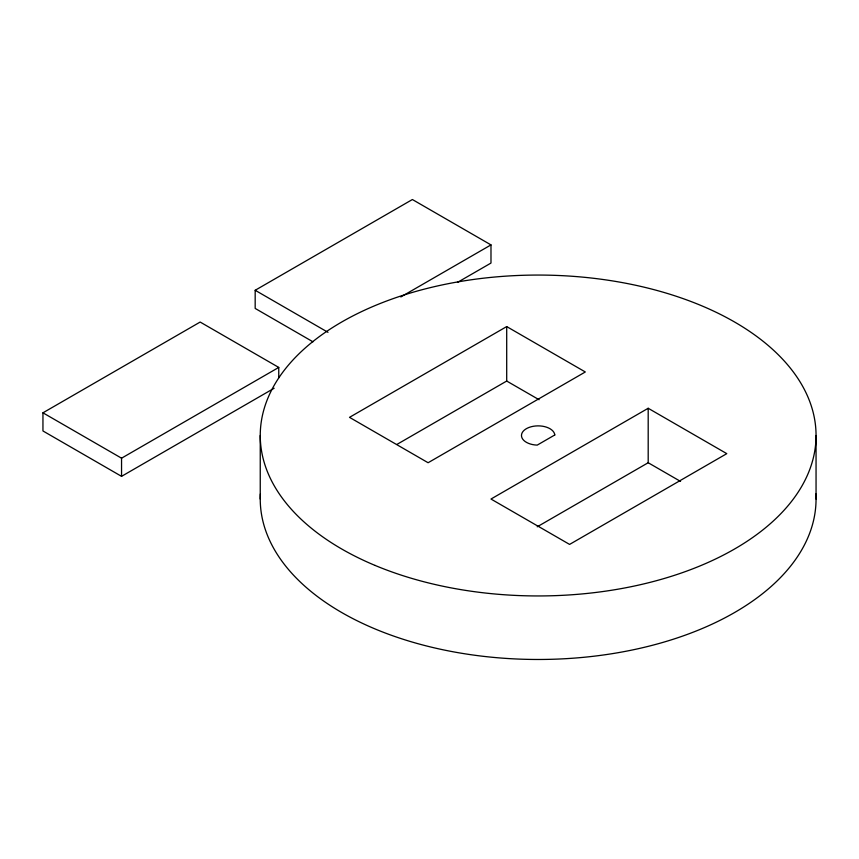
<?xml version="1.0" encoding="UTF-8"?>
<svg xmlns="http://www.w3.org/2000/svg" width="859" height="859" viewBox="0 0 859 859"><rect width="100%" height="100%" fill="white"/><g stroke="black" fill="none" stroke-linecap="round" stroke-linejoin="round"><path stroke-width="1.29" d="M274.139 388.247L121.549 476.348L42.95 430.96L42.95 412.814L200.158 322.05L278.756 367.427L278.756 377.799M312.977 341.807L255.177 308.435L255.177 290.278L412.384 199.524L490.983 244.901L490.983 263.058L457.46 282.407M42.95 412.814L121.549 458.191L278.756 367.427M400.82 296.956L490.983 244.901M506.703 326.581L349.506 417.345L428.104 462.733L585.312 371.968L506.703 326.581L506.703 381.042L396.89 444.447M648.191 408.272L490.983 499.036L569.592 544.413L726.789 453.649L648.191 408.272L648.191 462.733L537.219 526.792M506.703 381.042L539.076 399.725M648.191 462.733L680.553 481.416M255.177 290.278L327.998 332.326M816.05 435.502L816.05 499.036M260.245 435.502L260.245 499.036M121.549 458.191L121.549 476.348M815.91 493.925A277.908 160.45 0 0 1 538.142 659.476A277.908 160.45 0 0 1 260.384 493.925M554.796 434.965L537.219 445.112A16.675 9.632 0 0 1 521.477 435.32A16.675 9.632 0 0 1 537.841 425.871A16.675 9.632 0 0 1 554.796 434.965M375.082 565.426A277.908 160.45 0 0 0 814.568 452.07A277.908 160.45 0 0 0 424.797 289.011A277.908 160.45 0 0 0 375.082 565.426"/></g></svg>
